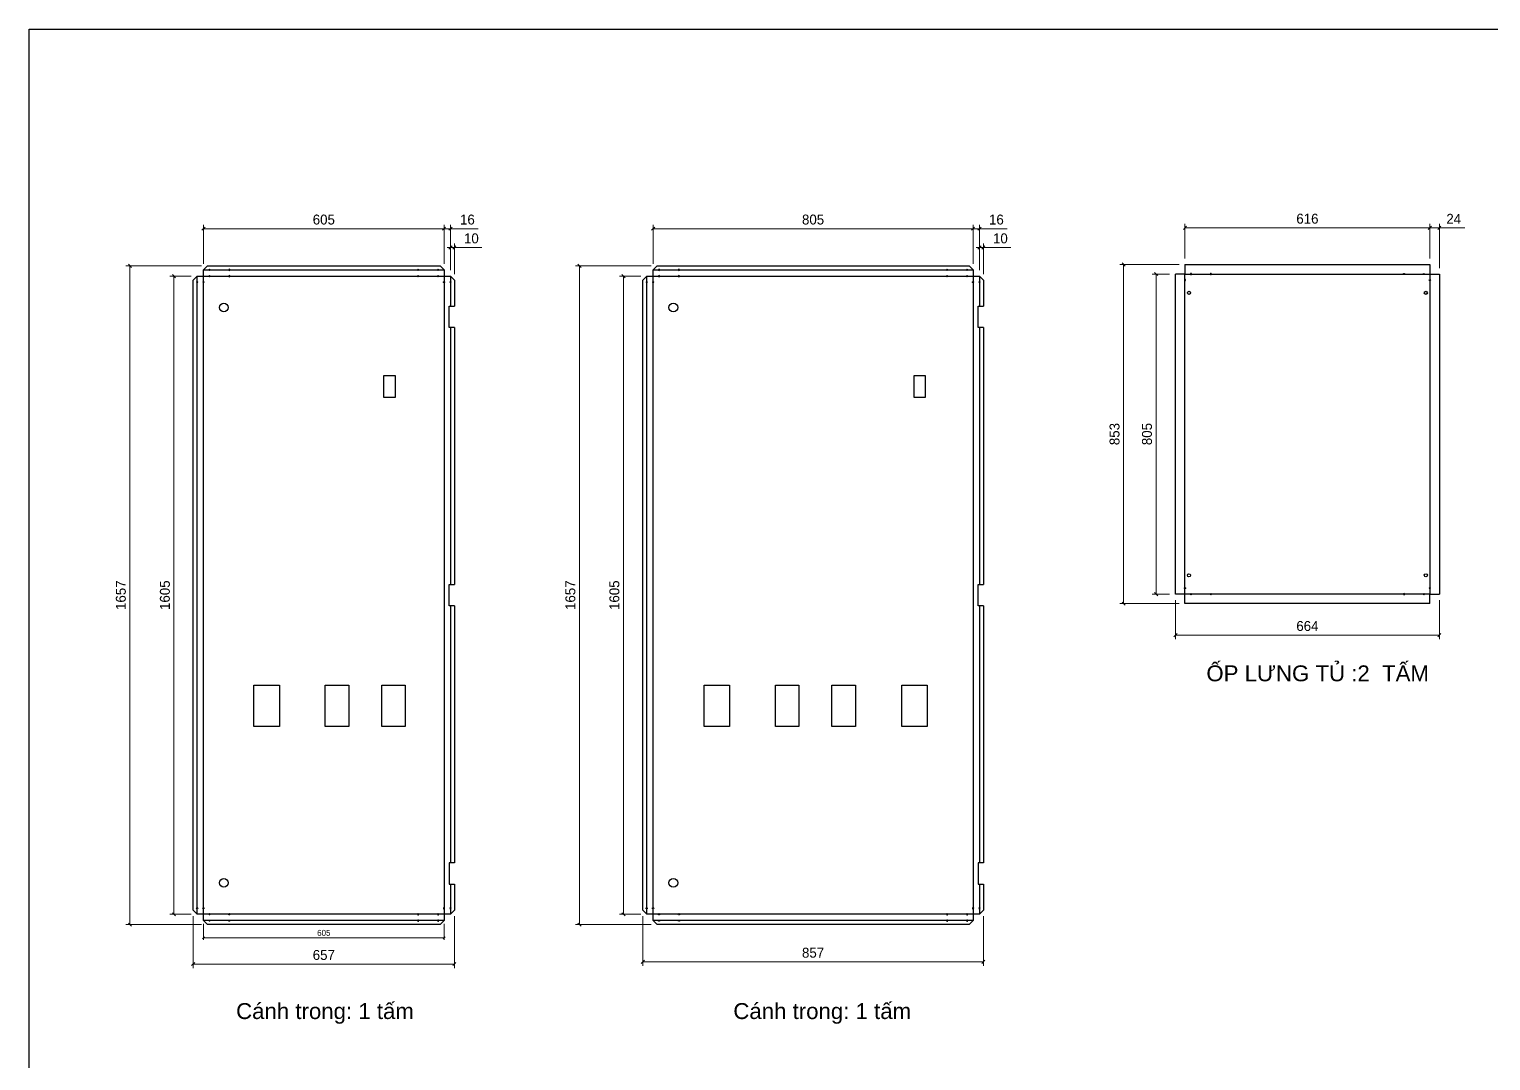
# Model space of a CAD drawing. Header units: millimetres. Extents: x 0 to 7339, y 0 to 5189.
# Drawn here: x 0 to 3677, y 2595 to 5189 of the extents above; entities that cross this region are included whole.
import ezdxf
from ezdxf.enums import TextEntityAlignment as Align

# ---------------------------------------------------------------- set-up
doc = ezdxf.new("R2010")
doc.units = ezdxf.units.MM
doc.layers.add('CNC', color=7, linetype='Continuous')
doc.layers.add('DIM', color=253, linetype='Continuous')
doc.styles.add('Arial', font='arial.ttf')
doc.styles.add('Tahoma (Input Text)', font='tahoma.ttf')
doc.dimstyles.new('Dim-15', dxfattribs={"dimtxt": 15, "dimasz": 5, "dimexe": 5, "dimexo": 8, "dimgap": 5, "dimtad": 1, "dimdec": 0, "dimtxsty": 'Standard', "dimblk": 'OBLIQUE', "dimcen": 10, "dimclrd": 5, "dimclre": 5, "dimclrt": 3, "dimazin": 3, "dimtfac": 1, "dimtdec": 0, "dimtmove": 0, "dimatfit": 3, "dimldrblk": 'OBLIQUE', "dimlwd": 9, "dimlwe": 9})
doc.dimstyles.new('Dim-25', dxfattribs={"dimtxt": 25, "dimasz": 8, "dimexe": 10, "dimexo": 15, "dimgap": 10, "dimtad": 1, "dimdec": 0, "dimtxsty": 'Standard', "dimblk": 'OBLIQUE', "dimcen": 10, "dimclrd": 5, "dimclre": 5, "dimclrt": 3, "dimazin": 3, "dimtfac": 1, "dimtdec": 0, "dimtmove": 0, "dimatfit": 3, "dimldrblk": 'OBLIQUE', "dimlwd": 9, "dimlwe": 9})

# ---------------------------------------------------------------- blocks, each defined once
blk = doc.blocks.new('khungtenAsean2')
at = {"color": 7}
blk.add_lwpolyline([(0, 0), (2970, 0), (2970, -2100), (0, -2100)], close=True, dxfattribs=at)
at = {"color": 1, "style": 'Tahoma (Input Text)', "flags": 8}
for tag, p in [('#01', (137.1, -2021.3)), ('#03', (506.6, -2019.3)), ('#05', (1106.6, -2021.3)), ('#07', (1834.7, -2021.3)), ('#09', (2146.7, -2021.3)), ('#02', (98.5, -2081.3)), ('#04', (486.1, -2081.3)), ('#06', (1065.3, -2081.3)), ('#08', (1817.4, -2081.3)), ('#10', (2146.7, -2081.3))]:
    blk.add_attdef(tag, p, '', height=25, dxfattribs=at)
blk.add_attdef('#11', text='', height=25, dxfattribs=at).set_placement((2915, -2067.3), align=Align.CENTER)
blk = doc.blocks.new('*D1')
at = {"color": 0, "linetype": 'ByBlock', "lineweight": -2}
for p, q in [((441.1, 2906.1), (436.1, 2901.1)), ((1041.1, 2901.1), (1046.1, 2906.1))]:
    blk.add_line(p, q, dxfattribs=at)
at = {"layer": 'Defpoints', "color": 0, "transparency": 16777216}
for p in [(438.6, 2947.1), (1043.6, 2947.1), (1043.6, 2903.6)]:
    blk.add_point(p, dxfattribs=at)
at = {"layer": 'DIM', "color": 5, "lineweight": 9, "transparency": 16777216}
for p, q in [((438.6, 2939.1), (438.6, 2898.6)), ((1043.6, 2939.1), (1043.6, 2898.6)), ((438.6, 2903.6), (1043.6, 2903.6))]:
    blk.add_line(p, q, dxfattribs=at)
at = {"layer": 'DIM', "color": 3, "transparency": 16777216, "insert": (741.1, 2916.2), "char_height": 15, "attachment_point": 5}
blk.add_mtext('605', dxfattribs=at)
blk = doc.blocks.new('_Oblique')
at = {"color": 0, "linetype": 'ByBlock', "lineweight": -2}
blk.add_line((-0.5, -0.5), (0.5, 0.5), dxfattribs=at)
blk = doc.blocks.new('f3daunguoc')
at = {"layer": 'CNC', "color": 2, "lineweight": -3}
blk.add_circle((0, 0), 1.5, dxfattribs=at)
blk = doc.blocks.new('*D2')
at = {"color": 0, "linetype": 'ByBlock', "lineweight": -2}
for p, q in [((1055.6, 4636.2), (1063.6, 4644.2)), ((1073.6, 4644.2), (1065.6, 4636.2))]:
    blk.add_line(p, q, dxfattribs=at)
at = {"layer": 'Defpoints', "color": 0, "transparency": 16777216}
for p in [(1069.6, 4640.2), (1059.6, 4568.1), (1069.6, 4558.1)]:
    blk.add_point(p, dxfattribs=at)
at = {"layer": 'DIM', "color": 5, "lineweight": 9, "transparency": 16777216}
for p, q in [((1059.6, 4640.2), (1051.6, 4640.2)), ((1059.6, 4583.1), (1059.6, 4650.2)), ((1059.6, 4640.2), (1069.6, 4640.2)), ((1069.6, 4573.1), (1069.6, 4650.2)), ((1069.6, 4640.2), (1138.9, 4640.2))]:
    blk.add_line(p, q, dxfattribs=at)
at = {"layer": 'DIM', "color": 3, "transparency": 16777216, "insert": (1112.3, 4663), "char_height": 25, "attachment_point": 5}
blk.add_mtext('10', dxfattribs=at)
blk = doc.blocks.new('*D3')
at = {"color": 0, "linetype": 'ByBlock', "lineweight": -2}
for p, q in [((1039.6, 4683.5), (1047.6, 4691.5)), ((1063.6, 4691.5), (1055.6, 4683.5))]:
    blk.add_line(p, q, dxfattribs=at)
at = {"layer": 'Defpoints', "color": 0, "transparency": 16777216}
for p in [(1059.6, 4687.5), (1043.6, 4584.1), (1059.6, 4568.1)]:
    blk.add_point(p, dxfattribs=at)
at = {"layer": 'DIM', "color": 5, "lineweight": 9, "transparency": 16777216}
for p, q in [((1043.6, 4687.5), (1035.6, 4687.5)), ((1043.6, 4599.1), (1043.6, 4697.5)), ((1043.6, 4687.5), (1059.6, 4687.5)), ((1059.6, 4583.1), (1059.6, 4697.5)), ((1059.6, 4687.5), (1129, 4687.5))]:
    blk.add_line(p, q, dxfattribs=at)
at = {"layer": 'DIM', "color": 3, "transparency": 16777216, "insert": (1102.3, 4710.3), "char_height": 25, "attachment_point": 5}
blk.add_mtext('16', dxfattribs=at)
blk = doc.blocks.new('*D4')
at = {"color": 0, "linetype": 'ByBlock', "lineweight": -2}
for p, q in [((442.6, 4691.5), (434.6, 4683.5)), ((1039.6, 4683.5), (1047.6, 4691.5))]:
    blk.add_line(p, q, dxfattribs=at)
at = {"layer": 'Defpoints', "color": 0, "transparency": 16777216}
for p in [(438.6, 4687.5), (438.6, 4584.1), (1043.6, 4584.1)]:
    blk.add_point(p, dxfattribs=at)
at = {"layer": 'DIM', "color": 5, "lineweight": 9, "transparency": 16777216}
for p, q in [((438.6, 4599.1), (438.6, 4697.5)), ((1043.6, 4687.5), (438.6, 4687.5)), ((1043.6, 4599.1), (1043.6, 4697.5))]:
    blk.add_line(p, q, dxfattribs=at)
at = {"layer": 'DIM', "color": 3, "transparency": 16777216, "insert": (741.1, 4710.3), "char_height": 25, "attachment_point": 5}
blk.add_mtext('605', dxfattribs=at)
blk = doc.blocks.new('*D5')
at = {"color": 0, "linetype": 'ByBlock', "lineweight": -2}
for p, q in [((368.1, 4564.1), (360.1, 4572.1)), ((360.1, 2967.1), (368.1, 2959.1))]:
    blk.add_line(p, q, dxfattribs=at)
at = {"layer": 'Defpoints', "color": 0, "transparency": 16777216}
for p in [(422.6, 4568.1), (364.1, 2963.1), (422.6, 2963.1)]:
    blk.add_point(p, dxfattribs=at)
at = {"layer": 'DIM', "color": 5, "lineweight": 9, "transparency": 16777216}
for p, q in [((407.6, 4568.1), (354.1, 4568.1)), ((364.1, 4568.1), (364.1, 2963.1)), ((407.6, 2963.1), (354.1, 2963.1))]:
    blk.add_line(p, q, dxfattribs=at)
at = {"layer": 'DIM', "color": 3, "transparency": 16777216, "insert": (341.4, 3765.6), "char_height": 25, "attachment_point": 5, "rotation": 90}
blk.add_mtext('1605', dxfattribs=at)
blk = doc.blocks.new('*D6')
at = {"color": 0, "linetype": 'ByBlock', "lineweight": -2}
for p, q in [((257.4, 4590.1), (249.4, 4598.1)), ((249.4, 2941.1), (257.4, 2933.1))]:
    blk.add_line(p, q, dxfattribs=at)
at = {"layer": 'Defpoints', "color": 0, "transparency": 16777216}
for p in [(253.4, 4594.1), (448.6, 4594.1), (448.6, 2937.1)]:
    blk.add_point(p, dxfattribs=at)
at = {"layer": 'DIM', "color": 5, "lineweight": 9, "transparency": 16777216}
for p, q in [((433.6, 4594.1), (243.4, 4594.1)), ((253.4, 2937.1), (253.4, 4594.1)), ((433.6, 2937.1), (243.4, 2937.1))]:
    blk.add_line(p, q, dxfattribs=at)
at = {"layer": 'DIM', "color": 3, "transparency": 16777216, "insert": (230.6, 3765.6), "char_height": 25, "attachment_point": 5, "rotation": 90}
blk.add_mtext('1657', dxfattribs=at)
blk = doc.blocks.new('*D7')
at = {"color": 0, "linetype": 'ByBlock', "lineweight": -2}
for p, q in [((2386.4, 4636.2), (2394.4, 4644.2)), ((2404.4, 4644.2), (2396.4, 4636.2))]:
    blk.add_line(p, q, dxfattribs=at)
at = {"layer": 'Defpoints', "color": 0, "transparency": 16777216}
for p in [(2400.4, 4640.2), (2390.4, 4568.1), (2400.4, 4558.1)]:
    blk.add_point(p, dxfattribs=at)
at = {"layer": 'DIM', "color": 5, "lineweight": 9, "transparency": 16777216}
for p, q in [((2390.4, 4640.2), (2382.4, 4640.2)), ((2390.4, 4583.1), (2390.4, 4650.2)), ((2390.4, 4640.2), (2400.4, 4640.2)), ((2400.4, 4573.1), (2400.4, 4650.2)), ((2400.4, 4640.2), (2469.8, 4640.2))]:
    blk.add_line(p, q, dxfattribs=at)
at = {"layer": 'DIM', "color": 3, "transparency": 16777216, "insert": (2443.1, 4663), "char_height": 25, "attachment_point": 5}
blk.add_mtext('10', dxfattribs=at)
blk = doc.blocks.new('*D8')
at = {"color": 0, "linetype": 'ByBlock', "lineweight": -2}
for p, q in [((2370.4, 4683.5), (2378.4, 4691.5)), ((2394.4, 4691.5), (2386.4, 4683.5))]:
    blk.add_line(p, q, dxfattribs=at)
at = {"layer": 'Defpoints', "color": 0, "transparency": 16777216}
for p in [(2390.4, 4687.5), (2374.4, 4584.1), (2390.4, 4568.1)]:
    blk.add_point(p, dxfattribs=at)
at = {"layer": 'DIM', "color": 5, "lineweight": 9, "transparency": 16777216}
for p, q in [((2374.4, 4687.5), (2366.4, 4687.5)), ((2374.4, 4599.1), (2374.4, 4697.5)), ((2374.4, 4687.5), (2390.4, 4687.5)), ((2390.4, 4583.1), (2390.4, 4697.5)), ((2390.4, 4687.5), (2459.9, 4687.5))]:
    blk.add_line(p, q, dxfattribs=at)
at = {"layer": 'DIM', "color": 3, "transparency": 16777216, "insert": (2433.1, 4710.3), "char_height": 25, "attachment_point": 5}
blk.add_mtext('16', dxfattribs=at)
blk = doc.blocks.new('*D9')
at = {"color": 0, "linetype": 'ByBlock', "lineweight": -2}
for p, q in [((1573.4, 4691.5), (1565.4, 4683.5)), ((2370.4, 4683.5), (2378.4, 4691.5))]:
    blk.add_line(p, q, dxfattribs=at)
at = {"layer": 'Defpoints', "color": 0, "transparency": 16777216}
for p in [(1569.4, 4687.5), (1569.4, 4584.1), (2374.4, 4584.1)]:
    blk.add_point(p, dxfattribs=at)
at = {"layer": 'DIM', "color": 5, "lineweight": 9, "transparency": 16777216}
for p, q in [((1569.4, 4599.1), (1569.4, 4697.5)), ((2374.4, 4687.5), (1569.4, 4687.5)), ((2374.4, 4599.1), (2374.4, 4697.5))]:
    blk.add_line(p, q, dxfattribs=at)
at = {"layer": 'DIM', "color": 3, "transparency": 16777216, "insert": (1971.9, 4710.3), "char_height": 25, "attachment_point": 5}
blk.add_mtext('805', dxfattribs=at)
blk = doc.blocks.new('*D10')
at = {"color": 0, "linetype": 'ByBlock', "lineweight": -2}
for p, q in [((1499, 4564.1), (1491, 4572.1)), ((1491, 2967.1), (1499, 2959.1))]:
    blk.add_line(p, q, dxfattribs=at)
at = {"layer": 'Defpoints', "color": 0, "transparency": 16777216}
for p in [(1553.4, 4568.1), (1495, 2963.1), (1553.4, 2963.1)]:
    blk.add_point(p, dxfattribs=at)
at = {"layer": 'DIM', "color": 5, "lineweight": 9, "transparency": 16777216}
for p, q in [((1538.4, 4568.1), (1485, 4568.1)), ((1495, 4568.1), (1495, 2963.1)), ((1538.4, 2963.1), (1485, 2963.1))]:
    blk.add_line(p, q, dxfattribs=at)
at = {"layer": 'DIM', "color": 3, "transparency": 16777216, "insert": (1472.2, 3765.6), "char_height": 25, "attachment_point": 5, "rotation": 90}
blk.add_mtext('1605', dxfattribs=at)
blk = doc.blocks.new('*D11')
at = {"color": 0, "linetype": 'ByBlock', "lineweight": -2}
for p, q in [((1388.2, 4590.1), (1380.2, 4598.1)), ((1380.2, 2941.1), (1388.2, 2933.1))]:
    blk.add_line(p, q, dxfattribs=at)
at = {"layer": 'Defpoints', "color": 0, "transparency": 16777216}
for p in [(1384.2, 4594.1), (1579.4, 4594.1), (1579.4, 2937.1)]:
    blk.add_point(p, dxfattribs=at)
at = {"layer": 'DIM', "color": 5, "lineweight": 9, "transparency": 16777216}
for p, q in [((1564.4, 4594.1), (1374.2, 4594.1)), ((1384.2, 2937.1), (1384.2, 4594.1)), ((1564.4, 2937.1), (1374.2, 2937.1))]:
    blk.add_line(p, q, dxfattribs=at)
at = {"layer": 'DIM', "color": 3, "transparency": 16777216, "insert": (1361.5, 3765.6), "char_height": 25, "attachment_point": 5, "rotation": 90}
blk.add_mtext('1657', dxfattribs=at)
blk = doc.blocks.new('*D12')
at = {"color": 0, "linetype": 'ByBlock', "lineweight": -2}
for p, q in [((1547.4, 2847.5), (1539.4, 2839.5)), ((2396.4, 2839.5), (2404.4, 2847.5))]:
    blk.add_line(p, q, dxfattribs=at)
at = {"layer": 'Defpoints', "color": 0, "transparency": 16777216}
for p in [(1543.4, 2973.1), (2400.4, 2973.1), (2400.4, 2843.5)]:
    blk.add_point(p, dxfattribs=at)
at = {"layer": 'DIM', "color": 5, "lineweight": 9, "transparency": 16777216}
for p, q in [((1543.4, 2958.1), (1543.4, 2833.5)), ((2400.4, 2958.1), (2400.4, 2833.5)), ((1543.4, 2843.5), (2400.4, 2843.5))]:
    blk.add_line(p, q, dxfattribs=at)
at = {"layer": 'DIM', "color": 3, "transparency": 16777216, "insert": (1971.9, 2866.2), "char_height": 25, "attachment_point": 5}
blk.add_mtext('857', dxfattribs=at)
blk = doc.blocks.new('*D13')
at = {"color": 0, "linetype": 'ByBlock', "lineweight": -2}
for p, q in [((416.6, 2841.8), (408.6, 2833.8)), ((1065.6, 2833.8), (1073.6, 2841.8))]:
    blk.add_line(p, q, dxfattribs=at)
at = {"layer": 'Defpoints', "color": 0, "transparency": 16777216}
for p in [(412.6, 2973.1), (1069.6, 2973.1), (1069.6, 2837.8)]:
    blk.add_point(p, dxfattribs=at)
at = {"layer": 'DIM', "color": 5, "lineweight": 9, "transparency": 16777216}
for p, q in [((412.6, 2958.1), (412.6, 2827.8)), ((1069.6, 2958.1), (1069.6, 2827.8)), ((412.6, 2837.8), (1069.6, 2837.8))]:
    blk.add_line(p, q, dxfattribs=at)
at = {"layer": 'DIM', "color": 3, "transparency": 16777216, "insert": (741.1, 2860.6), "char_height": 25, "attachment_point": 5}
blk.add_mtext('657', dxfattribs=at)
blk = doc.blocks.new('*D14')
at = {"color": 0, "linetype": 'ByBlock', "lineweight": -2}
for p, q in [((3527.5, 4693.8), (3519.5, 4685.8)), ((3543.5, 4685.8), (3551.5, 4693.8))]:
    blk.add_line(p, q, dxfattribs=at)
at = {"layer": 'Defpoints', "color": 0, "transparency": 16777216}
for p in [(3547.5, 4689.8), (3523.5, 4597.4), (3547.5, 4573.4)]:
    blk.add_point(p, dxfattribs=at)
at = {"layer": 'DIM', "color": 5, "lineweight": 9, "transparency": 16777216}
for p, q in [((3523.5, 4612.4), (3523.5, 4699.8)), ((3523.5, 4689.8), (3547.5, 4689.8)), ((3547.5, 4588.4), (3547.5, 4699.8)), ((3547.5, 4689.8), (3611.7, 4689.8))]:
    blk.add_line(p, q, dxfattribs=at)
at = {"layer": 'DIM', "color": 3, "transparency": 16777216, "insert": (3583.6, 4712.3), "char_height": 25, "attachment_point": 5}
blk.add_mtext('24', dxfattribs=at)
blk = doc.blocks.new('*D15')
at = {"color": 0, "linetype": 'ByBlock', "lineweight": -2}
for p, q in [((2911.5, 4693.8), (2903.5, 4685.8)), ((3519.5, 4685.8), (3527.5, 4693.8))]:
    blk.add_line(p, q, dxfattribs=at)
at = {"layer": 'Defpoints', "color": 0, "transparency": 16777216}
for p in [(2907.5, 4689.8), (2907.5, 4597.4), (3523.5, 4597.4)]:
    blk.add_point(p, dxfattribs=at)
at = {"layer": 'DIM', "color": 5, "lineweight": 9, "transparency": 16777216}
for p, q in [((2907.5, 4612.4), (2907.5, 4699.8)), ((3523.5, 4689.8), (2907.5, 4689.8)), ((3523.5, 4612.4), (3523.5, 4699.8))]:
    blk.add_line(p, q, dxfattribs=at)
at = {"layer": 'DIM', "color": 3, "transparency": 16777216, "insert": (3215.5, 4712.5), "char_height": 25, "attachment_point": 5}
blk.add_mtext('616', dxfattribs=at)
blk = doc.blocks.new('*D16')
at = {"color": 0, "linetype": 'ByBlock', "lineweight": -2}
for p, q in [((2757.2, 4593.4), (2749.2, 4601.4)), ((2749.2, 3748.4), (2757.2, 3740.4))]:
    blk.add_line(p, q, dxfattribs=at)
at = {"layer": 'Defpoints', "color": 0, "transparency": 16777216}
for p in [(2907.5, 4597.4), (2753.2, 3744.4), (2907.5, 3744.4)]:
    blk.add_point(p, dxfattribs=at)
at = {"layer": 'DIM', "color": 5, "lineweight": 9, "transparency": 16777216}
for p, q in [((2892.5, 4597.4), (2743.2, 4597.4)), ((2753.2, 4597.4), (2753.2, 3744.4)), ((2892.5, 3744.4), (2743.2, 3744.4))]:
    blk.add_line(p, q, dxfattribs=at)
at = {"layer": 'DIM', "color": 3, "transparency": 16777216, "insert": (2730.4, 4170.9), "char_height": 25, "attachment_point": 5, "rotation": 90}
blk.add_mtext('853', dxfattribs=at)
blk = doc.blocks.new('*D17')
at = {"color": 0, "linetype": 'ByBlock', "lineweight": -2}
for p, q in [((2838.8, 4569.4), (2830.8, 4577.4)), ((2830.8, 3772.4), (2838.8, 3764.4))]:
    blk.add_line(p, q, dxfattribs=at)
at = {"layer": 'Defpoints', "color": 0, "transparency": 16777216}
for p in [(2834.8, 4573.4), (2883.5, 4573.4), (2883.5, 3768.4)]:
    blk.add_point(p, dxfattribs=at)
at = {"layer": 'DIM', "color": 5, "lineweight": 9, "transparency": 16777216}
for p, q in [((2868.5, 4573.4), (2824.8, 4573.4)), ((2834.8, 3768.4), (2834.8, 4573.4)), ((2868.5, 3768.4), (2824.8, 3768.4))]:
    blk.add_line(p, q, dxfattribs=at)
at = {"layer": 'DIM', "color": 3, "transparency": 16777216, "insert": (2812, 4170.9), "char_height": 25, "attachment_point": 5, "rotation": 90}
blk.add_mtext('805', dxfattribs=at)
blk = doc.blocks.new('*D18')
at = {"color": 0, "linetype": 'ByBlock', "lineweight": -2}
for p, q in [((2887.5, 3669.2), (2879.5, 3661.2)), ((3543.5, 3661.2), (3551.5, 3669.2))]:
    blk.add_line(p, q, dxfattribs=at)
at = {"layer": 'Defpoints', "color": 0, "transparency": 16777216}
for p in [(2883.5, 3768.4), (3547.5, 3768.4), (3547.5, 3665.2)]:
    blk.add_point(p, dxfattribs=at)
at = {"layer": 'DIM', "color": 5, "lineweight": 9, "transparency": 16777216}
for p, q in [((2883.5, 3753.4), (2883.5, 3655.2)), ((3547.5, 3753.4), (3547.5, 3655.2)), ((2883.5, 3665.2), (3547.5, 3665.2))]:
    blk.add_line(p, q, dxfattribs=at)
at = {"layer": 'DIM', "color": 3, "transparency": 16777216, "insert": (3215.5, 3688), "char_height": 25, "attachment_point": 5}
blk.add_mtext('664', dxfattribs=at)

msp = doc.modelspace()

# ---------------------------------------------------------------- linework, layer by layer
at = {"color": 7}
for points in [[(2907.5, 4597.4), (2907.5, 4573.4), (2883.5, 4573.4)], [(2907.5, 4597.4), (3523.5, 4597.4)], [(3523.5, 4597.4), (3523.5, 4573.4), (3547.5, 4573.4)], [(1069.6, 3038.6), (1069.6, 2973.1), (1059.6, 2963.1), (1043.6, 2963.1), (1043.6, 2947.1), (1033.6, 2937.1), (448.6, 2937.1), (438.6, 2947.1), (438.6, 2963.1), (422.6, 2963.1), (412.6, 2973.1), (412.6, 4558.1), (422.6, 4568.1), (438.6, 4568.1), (438.6, 4584.1), (448.6, 4594.1), (1033.6, 4594.1), (1043.6, 4584.1), (1043.6, 4568.1), (1059.6, 4568.1), (1069.6, 4558.1), (1069.6, 4492.6)], [(422.6, 2963.1), (422.6, 4568.1)], [(438.6, 4584.1), (1043.6, 4584.1)], [(1059.6, 4568.1), (1059.6, 4492.6)], [(2400.4, 3038.6), (2400.4, 2973.1), (2390.4, 2963.1), (2374.4, 2963.1), (2374.4, 2947.1), (2364.4, 2937.1), (1579.4, 2937.1), (1569.4, 2947.1), (1569.4, 2963.1), (1553.4, 2963.1), (1543.4, 2973.1), (1543.4, 4558.1), (1553.4, 4568.1), (1569.4, 4568.1), (1569.4, 4584.1), (1579.4, 4594.1), (2364.4, 4594.1), (2374.4, 4584.1), (2374.4, 4568.1), (2390.4, 4568.1), (2400.4, 4558.1), (2400.4, 4492.6)], [(1553.4, 2963.1), (1553.4, 4568.1)], [(1569.4, 4584.1), (2374.4, 4584.1)], [(2390.4, 4568.1), (2390.4, 4492.6)], [(2883.5, 3768.4), (2883.5, 4573.4)], [(3547.5, 4573.4), (3547.5, 3768.4)], [(1059.6, 4438.6), (1059.6, 3792.6)], [(1069.6, 4438.6), (1069.6, 3792.6)], [(2390.4, 4438.6), (2390.4, 3792.6)], [(2400.4, 4438.6), (2400.4, 3792.6)], [(2907.5, 3744.4), (2907.5, 3768.4), (2883.5, 3768.4)], [(3523.5, 3744.4), (3523.5, 3768.4), (3547.5, 3768.4)], [(1059.6, 3738.6), (1059.6, 3092.6)], [(1069.6, 3738.6), (1069.6, 3092.6)], [(2390.4, 3738.6), (2390.4, 3092.6)], [(2400.4, 3738.6), (2400.4, 3092.6)], [(3523.5, 3744.4), (2907.5, 3744.4)], [(1059.6, 3038.6), (1059.6, 2963.1)], [(2390.4, 3038.6), (2390.4, 2963.1)], [(1043.6, 2947.1), (438.6, 2947.1)], [(2374.4, 2947.1), (1569.4, 2947.1)]]:
    msp.add_lwpolyline(points, dxfattribs=at)
for points in [[(438.6, 4568.1), (1043.6, 4568.1), (1043.6, 2963.1), (438.6, 2963.1)], [(1569.4, 4568.1), (2374.4, 4568.1), (2374.4, 2963.1), (1569.4, 2963.1)], [(3523.5, 4573.4), (3523.5, 3768.4), (2907.5, 3768.4), (2907.5, 4573.4)]]:
    msp.add_lwpolyline(points, close=True, dxfattribs=at)
at = {"color": 2}
for points in [[(1069.6, 4438.6), (1056.6, 4438.6), (1056.6, 4492.6), (1069.6, 4492.6)], [(2400.4, 4438.6), (2387.4, 4438.6), (2387.4, 4492.6), (2400.4, 4492.6)], [(1069.6, 3738.6), (1056.6, 3738.6), (1056.6, 3792.6), (1069.6, 3792.6)], [(2400.4, 3738.6), (2387.4, 3738.6), (2387.4, 3792.6), (2400.4, 3792.6)], [(1069.6, 3092.6), (1056.6, 3092.6), (1056.6, 3038.6), (1069.6, 3038.6)], [(2400.4, 3092.6), (2387.4, 3092.6), (2387.4, 3038.6), (2400.4, 3038.6)]]:
    msp.add_lwpolyline(points, dxfattribs=at)
for points in [[(892.4, 4318.6), (920.4, 4318.6), (920.4, 4262.6), (892.4, 4262.6)], [(2226.3, 4318.6), (2254.3, 4318.6), (2254.3, 4262.6), (2226.3, 4262.6)], [(565.2, 3539.6), (629.2, 3539.6), (629.2, 3435.6), (565.2, 3435.6)], [(744.7, 3539.6), (803.7, 3539.6), (803.7, 3435.6), (744.7, 3435.6)], [(887.1, 3539.6), (946.1, 3539.6), (946.1, 3435.6), (887.1, 3435.6)], [(1697.5, 3539.6), (1761.5, 3539.6), (1761.5, 3435.6), (1697.5, 3435.6)], [(1877, 3539.6), (1936, 3539.6), (1936, 3435.6), (1877, 3435.6)], [(2019.4, 3539.6), (2078.4, 3539.6), (2078.4, 3435.6), (2019.4, 3435.6)], [(2195, 3539.6), (2259, 3539.6), (2259, 3435.6), (2195, 3435.6)]]:
    msp.add_lwpolyline(points, close=True, dxfattribs=at)
for centre, radius in [((2917.5, 4526.1), 4), ((3513.5, 4526.1), 4), ((489.6, 4489.1), 11), ((1620.4, 4489.1), 11), ((2917.5, 3815.6), 4), ((3513.5, 3815.6), 4), ((489.6, 3042.1), 11), ((1620.4, 3042.1), 11)]:
    msp.add_circle(centre, radius, dxfattribs=at)

# ---------------------------------------------------------------- block references
at = {"color": 7, "xscale": 2.471040000003995, "yscale": 2.471040000003995, "zscale": 2.471040000003995}
msp.add_blockref('khungtenAsean2', (0, 5189.2), dxfattribs=at)
at = {"lineweight": -3, "xscale": -1, "rotation": 180}
for p in [(453.6, 4584.1), (453.6, 4568.1), (503.6, 4584.1), (503.6, 4568.1), (1584.4, 4584.1), (1584.4, 4568.1), (1634.4, 4584.1), (1634.4, 4568.1), (2907.5, 4558.4), (2922.5, 4573.4), (2972.5, 4573.4), (422.6, 4553.1), (438.6, 4553.1), (1553.4, 4553.1), (1569.4, 4553.1)]:
    msp.add_blockref('f3daunguoc', p, dxfattribs=at)
at = {"lineweight": -3, "rotation": 180}
for p in [(978.6, 4584.1), (978.6, 4568.1), (1028.6, 4584.1), (1028.6, 4568.1), (2309.4, 4584.1), (2309.4, 4568.1), (2359.4, 4584.1), (2359.4, 4568.1), (3458.5, 4573.4), (3508.5, 4573.4), (3523.5, 4558.4), (1043.6, 4553.1), (1059.6, 4553.1), (2374.4, 4553.1), (2390.4, 4553.1)]:
    msp.add_blockref('f3daunguoc', p, dxfattribs=at)
at = {"lineweight": -3}
for p in [(2907.5, 3783.4), (2922.5, 3768.4), (2972.5, 3768.4), (422.6, 2978.1), (438.6, 2978.1), (1553.4, 2978.1), (1569.4, 2978.1), (453.6, 2963.1), (453.6, 2947.1), (503.6, 2963.1), (503.6, 2947.1), (1584.4, 2963.1), (1584.4, 2947.1), (1634.4, 2963.1), (1634.4, 2947.1)]:
    msp.add_blockref('f3daunguoc', p, dxfattribs=at)
at = {"lineweight": -3, "xscale": -1}
for p in [(3458.5, 3768.4), (3508.5, 3768.4), (3523.5, 3783.4), (1043.6, 2978.1), (1059.6, 2978.1), (2374.4, 2978.1), (2390.4, 2978.1), (978.6, 2963.1), (978.6, 2947.1), (1028.6, 2963.1), (1028.6, 2947.1), (2309.4, 2963.1), (2309.4, 2947.1), (2359.4, 2963.1), (2359.4, 2947.1)]:
    msp.add_blockref('f3daunguoc', p, dxfattribs=at)

# ---------------------------------------------------------------- texts
at = {"color": 7, "char_height": 40, "attachment_point": 5, "style": 'Arial'}
for s, insert, width in [('ỐP LƯNG TỦ :2  TẤM', (3241.3, 3568.8), 594.894), ('Cánh trong: 1 tấm', (744, 2713.5), 846.161), ('Cánh trong: 1 tấm', (1994.9, 2713.5), 846.161)]:
    msp.add_mtext(s, dxfattribs=dict(at, insert=insert, width=width))

# ---------------------------------------------------------------- dimensions: what is measured, and where the dimension line sits
at = {"layer": 'DIM', "color": 7}
for base, p1, p2, picture, middle in [((438.6, 4687.5), (1043.6, 4584.1), (438.6, 4584.1), '*D4', (741.1, 4710.3)), ((1059.6, 4687.5), (1043.6, 4584.1), (1059.6, 4568.1), '*D3', (1102.3, 4710.3)), ((1569.4, 4687.5), (2374.4, 4584.1), (1569.4, 4584.1), '*D9', (1971.9, 4710.3)), ((2390.4, 4687.5), (2374.4, 4584.1), (2390.4, 4568.1), '*D8', (2433.1, 4710.3)), ((2907.5, 4689.8), (3523.5, 4597.4), (2907.5, 4597.4), '*D15', (3215.5, 4712.5)), ((3547.5, 4689.8), (3523.5, 4597.4), (3547.5, 4573.4), '*D14', (3583.6, 4712.3)), ((1069.6, 4640.2), (1059.6, 4568.1), (1069.6, 4558.1), '*D2', (1112.3, 4663)), ((2400.4, 4640.2), (2390.4, 4568.1), (2400.4, 4558.1), '*D7', (2443.1, 4663)), ((3547.5, 3665.2), (2883.5, 3768.4), (3547.5, 3768.4), '*D18', (3215.5, 3688)), ((1069.6, 2837.8), (412.6, 2973.1), (1069.6, 2973.1), '*D13', (741.1, 2860.6)), ((2400.4, 2843.5), (1543.4, 2973.1), (2400.4, 2973.1), '*D12', (1971.9, 2866.2))]:
    dim = msp.add_linear_dim(base=base, p1=p1, p2=p2, dimstyle='Dim-25', dxfattribs=at)
    dim.commit()
    dim.dimension.update_dxf_attribs({"geometry": picture, "text_midpoint": middle})
for base, p1, p2, picture, middle in [((253.4, 4594.1), (448.6, 2937.1), (448.6, 4594.1), '*D6', (230.6, 3765.6)), ((1384.2, 4594.1), (1579.4, 2937.1), (1579.4, 4594.1), '*D11', (1361.5, 3765.6)), ((2753.2, 3744.4), (2907.5, 4597.4), (2907.5, 3744.4), '*D16', (2730.4, 4170.9)), ((364.1, 2963.1), (422.6, 4568.1), (422.6, 2963.1), '*D5', (341.4, 3765.6)), ((1495, 2963.1), (1553.4, 4568.1), (1553.4, 2963.1), '*D10', (1472.2, 3765.6)), ((2834.8, 4573.4), (2883.5, 3768.4), (2883.5, 4573.4), '*D17', (2812, 4170.9))]:
    dim = msp.add_linear_dim(base=base, p1=p1, p2=p2, angle=90, dimstyle='Dim-25', dxfattribs=at)
    dim.commit()
    dim.dimension.update_dxf_attribs({"geometry": picture, "text_midpoint": middle})
at = {"layer": 'DIM', "color": 0}
dim = msp.add_linear_dim(base=(1043.6, 2903.6), p1=(438.6, 2947.1), p2=(1043.6, 2947.1), dimstyle='Dim-15', dxfattribs=at)
dim.commit()
dim.dimension.update_dxf_attribs({"geometry": '*D1', "text_midpoint": (741.1, 2916.2)})

doc.saveas('drawing.dxf')
